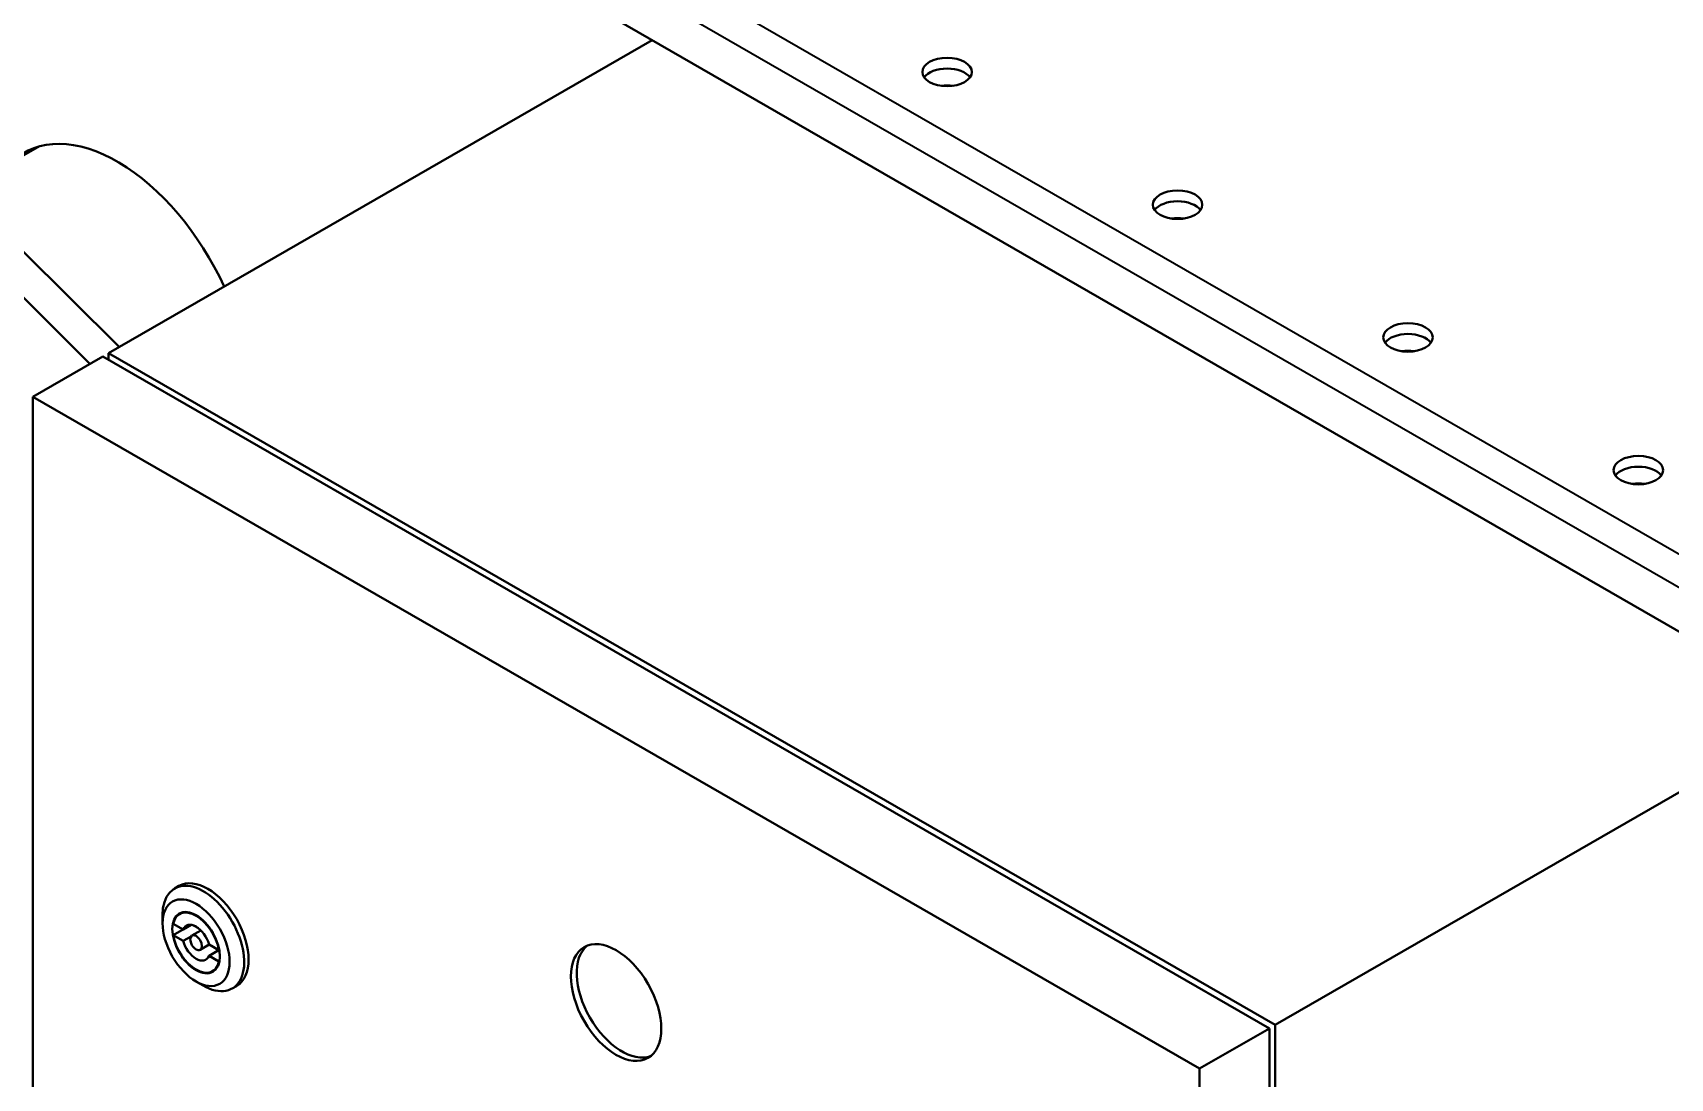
# Model space of a CAD drawing. Header units: millimetres. Extents: x 0 to 4205, y 0 to 2970.
# Drawn here: x 3736.7 to 3935.2, y 2541.5 to 2668.2 of the extents above; entities that cross this region are included whole.
import ezdxf

# ---------------------------------------------------------------- set-up
doc = ezdxf.new("R2010")
doc.units = ezdxf.units.MM
doc.header["$LTSCALE"] = 5
doc.layers.add('가시적인 것(ISO)', color=3, linetype='Continuous', lineweight=40)
doc.layers.add('가시적인 좁은 것(ISO)', color=3, linetype='Continuous', lineweight=35)

msp = doc.modelspace()

# ---------------------------------------------------------------- linework, layer by layer
at = {"layer": '가시적인 것(ISO)'}
for p, q in [((3692.9692, 2735.7614), (3957.9428, 2583.1733)), ((3811.7809, 2667.3423), (3745.9065, 2629.4078)), ((3727.4154, 2648.6606), (3736.9826, 2654.17)), ((3735.4421, 2641.8443), (3747.1827, 2630.1427)), ((3743.6471, 2628.1067), (3731.9065, 2639.8083)), ((3745.1994, 2629.0006), (3736.7141, 2624.1142)), ((3886.6208, 2547.5615), (3745.1994, 2629.0006)), ((3745.9065, 2629.4078), (3745.9065, 2628.5934)), ((3887.3279, 2547.9686), (3745.9065, 2629.4078)), ((3736.7141, 2362.4992), (3736.7141, 2624.1142)), ((3736.7141, 2624.1142), (3878.1355, 2542.6751)), ((3953.2023, 2585.9032), (3887.3279, 2547.9686)), ((3754.4341, 2564.8239), (3753.9038, 2564.5185)), ((3752.4473, 2560.2848), (3752.4473, 2561.3028)), ((3754.9069, 2561.6343), (3754.517, 2561.4098)), ((3753.7493, 2560.2299), (3754.945, 2559.5414)), ((3755.9358, 2560.0992), (3753.7493, 2558.8401)), ((3753.7493, 2558.8401), (3754.945, 2558.1515)), ((3754.945, 2559.5414), (3755.9182, 2560.1018)), ((3754.945, 2558.1515), (3755.8974, 2558.7)), ((3757.0933, 2559.4315), (3756.0141, 2558.81)), ((3756.2165, 2560.0254), (3756.8098, 2559.6837)), ((3758.1184, 2557.7139), (3757.0122, 2557.0768)), ((3759.277, 2557.0468), (3758.0813, 2557.7353)), ((3758.0813, 2556.3455), (3759.3234, 2557.0608)), ((3759.3214, 2557.0723), (3759.277, 2557.0468)), ((3759.277, 2555.6569), (3758.0813, 2556.3455)), ((3758.8991, 2554.7016), (3758.5093, 2554.4771)), ((3759.3448, 2555.696), (3759.277, 2555.6569)), ((3756.4974, 2553.2516), (3757.3779, 2552.7407)), ((3761.4206, 2552.6917), (3760.8902, 2552.3863)), ((3878.1355, 2542.6751), (3886.6208, 2547.5615)), ((3886.6208, 2514.8596), (3886.6208, 2547.5615)), ((3887.3279, 2514.4524), (3887.3279, 2547.9686)), ((3878.1355, 2281.06), (3878.1355, 2542.6751))]:
    msp.add_line(p, q, dxfattribs=at)
for centre, major_axis, ratio in [((3847.5531, 2663.4659), (3, 0), 0.5758617), ((3875.4838, 2647.3817), (3, 0), 0.5758617), ((3903.4146, 2631.2974), (3, 0), 0.5758617), ((3931.3453, 2615.2132), (3, 0), 0.5758617), ((3756.5131, 2557.9434), (-2.8694, 4.9829), 0.57809312), ((3756.5131, 2557.9434), (-2.0336, 3.5313), 0.57809312), ((3756.5131, 2557.9434), (-0.499, 0.8666), 0.57809312), ((3807.4248, 2550.6928), (3.8675, -6.716), 0.57809312)]:
    msp.add_ellipse(centre, major_axis=major_axis, ratio=ratio, dxfattribs=at)
for centre, major_axis, ratio, start_param, end_param in [((3847.5531, 2662.1578), (3, 0), 0.5758617, 0.38826696, 2.7533257), ((3847.5531, 2662.1578), (-3, 0), 0.5758617, 3.52985961, 5.89491835), ((3847.5531, 2660.114), (3, 0), 0.5758617, 1.325741, 1.81585165), ((3847.5531, 2660.114), (-3, 0), 0.5758617, 4.46733366, 4.9574443), ((3746.9672, 2634.2153), (-11.2282, 19.4981), 0.57809312, 4.55004092, 6.42472478), ((3748.0986, 2634.8668), (-11.1159, 19.3031), 0.57809312, 6.23372611, 6.28318531), ((3875.4838, 2646.0736), (3, 0), 0.5758617, 0.38826696, 2.7533257), ((3875.4838, 2646.0736), (-3, 0), 0.5758617, 3.52985961, 5.89491835), ((3875.4838, 2644.0297), (3, 0), 0.5758617, 1.325741, 1.81585165), ((3875.4838, 2644.0297), (-3, 0), 0.5758617, 4.46733366, 4.9574443), ((3903.4146, 2629.9894), (3, 0), 0.5758617, 0.38826696, 2.7533257), ((3903.4146, 2629.9894), (-3, 0), 0.5758617, 3.52985961, 5.89491835), ((3903.4146, 2627.9455), (3, 0), 0.5758617, 1.325741, 1.81585165), ((3903.4146, 2627.9455), (-3, 0), 0.5758617, 4.46733366, 4.9574443), ((3931.3453, 2613.9051), (3, 0), 0.5758617, 0.38826696, 2.7533257), ((3931.3453, 2613.9051), (-3, 0), 0.5758617, 3.52985961, 5.89491835), ((3931.3453, 2611.8613), (3, 0), 0.5758617, 1.325741, 1.81585165), ((3931.3453, 2611.8613), (-3, 0), 0.5758617, 4.46733366, 4.9574443), ((3757.397, 2558.4524), (3.4932, -6.0661), 0.57809312, 5.49585344, 10.21210983), ((3757.9273, 2558.7578), (3.4932, -6.0661), 0.57809312, 0, 3.14159265), ((3756.5131, 2557.9434), (-1.9961, 3.4663), 0.57809312, 4.14305721, 6.8563845), ((3756.5131, 2557.9434), (1.9961, -3.4663), 0.57809312, 4.14305721, 6.8563845), ((3756.5131, 2557.9434), (-1.1852, 2.0581), 0.57809312, 4.29493684, 6.70450487), ((3756.5131, 2557.9434), (1.1852, -2.0581), 0.57809312, 4.29493684, 6.70450487), ((3758.7759, 2559.2464), (1.1852, -2.0581), 0.57809312, 5.32213426, 5.67730744), ((3808.1319, 2551.1), (-3.8675, 6.716), 0.57809312, 0.09119, 3.05040266)]:
    msp.add_ellipse(centre, major_axis=major_axis, ratio=ratio, start_param=start_param, end_param=end_param, dxfattribs=at)
at = {"layer": '가시적인 좁은 것(ISO)'}
for p, q in [((3695.3484, 2743.7853), (3959.0992, 2591.9013)), ((3957.3315, 2588.8394), (3693.5806, 2740.7234))]:
    msp.add_line(p, q, dxfattribs=at)

doc.saveas('drawing.dxf')
